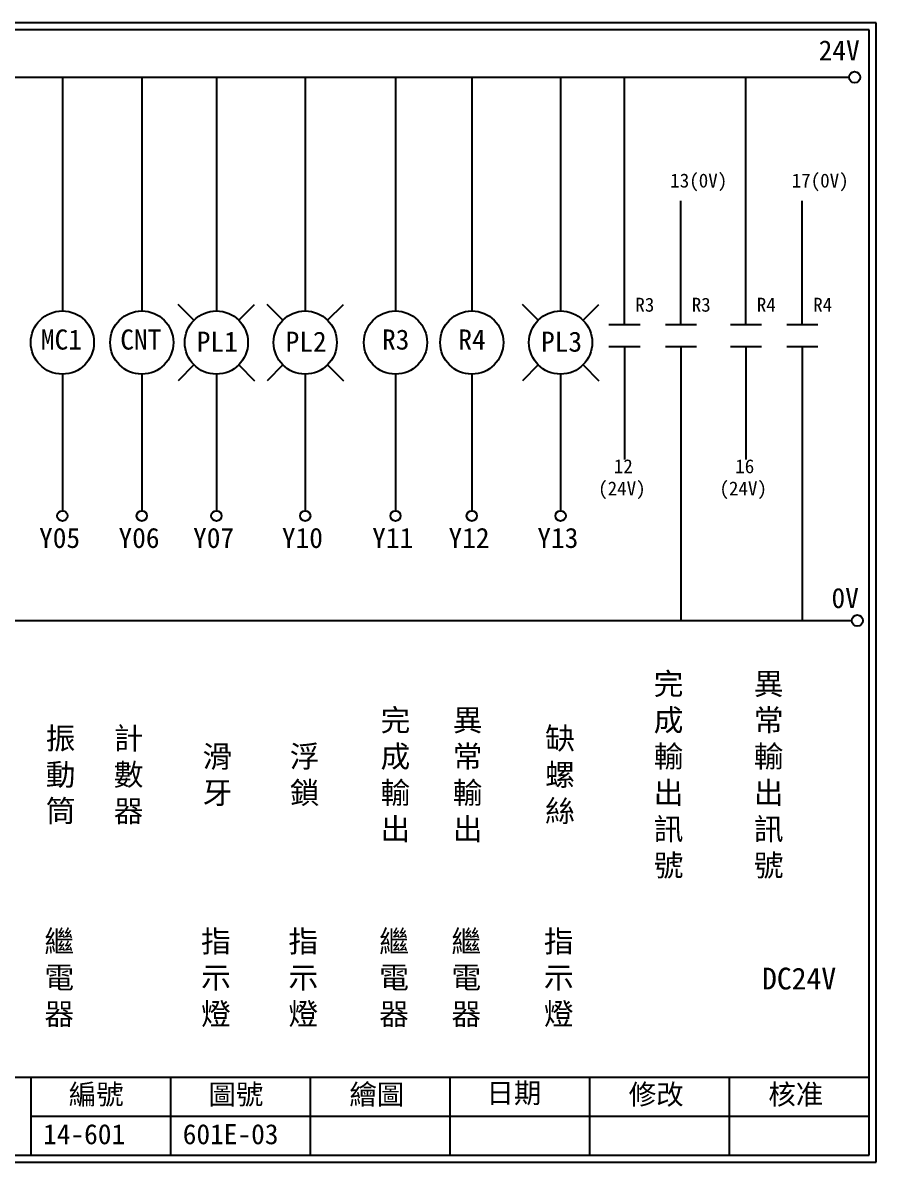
# Model space of a CAD drawing. Extents: x 926 to 1213, y 3 to 207.
# Drawn here: x 1060 to 1212.7, y 3 to 207 of the extents above; entities that cross this region are included whole.
import ezdxf

# ---------------------------------------------------------------- set-up
doc = ezdxf.new("R2010")
doc.units = 0
doc.layers.get('0').update_dxf_attribs({"linetype": 'CONTINUOUS'})
doc.layers.add('圖框層', color=7, linetype='CONTINUOUS')
doc.layers.add('標尺寸層', color=3, linetype='CONTINUOUS')
doc.styles.add('CNS', font='romanc.shx', dxfattribs={"bigfont": 'chineset.shx'})
doc.styles.add('STSL', font='kaiu.ttf')

msp = doc.modelspace()

# ---------------------------------------------------------------- linework, layer by layer
for p, q in [((1167.67, 152.97), (1167.67, 197.22)), ((1189.41, 152.97), (1189.41, 197.22)), ((1177.77, 152.97), (1177.77, 175.1)), ((1199.51, 152.97), (1199.51, 175.1)), ((1090.62, 153.73), (1087.79, 156.56)), ((1098.63, 153.73), (1101.46, 156.56)), ((1106.53, 153.73), (1103.7, 156.56)), ((1114.54, 153.73), (1117.37, 156.56)), ((1152.25, 153.73), (1149.42, 156.56)), ((1160.26, 153.73), (1163.09, 156.56)), ((1167.67, 149), (1167.67, 128.79)), ((1177.77, 149), (1177.77, 99.96)), ((1189.41, 149), (1189.41, 128.79)), ((1199.51, 149), (1199.51, 99.96)), ((1090.62, 145.73), (1087.79, 142.9)), ((1098.63, 145.73), (1101.46, 142.9)), ((1106.53, 145.73), (1103.7, 142.9)), ((1114.54, 145.73), (1117.37, 142.9)), ((1152.25, 145.73), (1149.42, 142.9)), ((1160.26, 145.73), (1163.09, 142.9))]:
    msp.add_line(p, q)
for centre in [(1208.88, 197.22), (1209.36, 99.96)]:
    msp.add_circle(centre, 1)
at = {"layer": '圖框層', "color": 7}
for p, q in [((1212.74, 206.97), (925.74, 206.97)), ((1212.74, 3), (1212.74, 206.97)), ((1211.49, 205.72), (926.99, 205.72)), ((1211.49, 4.25), (1211.49, 205.72)), ((926.99, 18.25), (1211.49, 18.25)), ((1061.49, 4.25), (1061.49, 18.25)), ((1086.49, 4.25), (1086.49, 18.25)), ((1111.49, 4.25), (1111.49, 18.25)), ((1136.49, 4.25), (1136.49, 18.25)), ((1161.49, 4.25), (1161.49, 18.25)), ((1186.49, 4.25), (1186.49, 18.25)), ((1061.49, 11.25), (1211.49, 11.25)), ((926.99, 4.25), (1211.49, 4.25)), ((925.74, 3), (1212.74, 3))]:
    msp.add_line(p, q, dxfattribs=at)
at = {"layer": '標尺寸層', "color": 7}
for p, q in [((930.28, 197.22), (1207.88, 197.22)), ((1067.06, 197.22), (1067.06, 155.39)), ((1081.28, 197.22), (1081.28, 155.39)), ((1094.63, 197.22), (1094.63, 155.39)), ((1110.53, 197.22), (1110.53, 155.39)), ((1126.69, 197.22), (1126.69, 155.39)), ((1140.35, 197.22), (1140.35, 155.39)), ((1156.25, 197.22), (1156.25, 155.39)), ((1164.91, 152.97), (1170.48, 152.97)), ((1175.01, 152.97), (1180.58, 152.97)), ((1186.65, 152.97), (1192.22, 152.97)), ((1196.75, 152.97), (1202.32, 152.97)), ((1164.91, 149), (1170.48, 149)), ((1175.01, 149), (1180.58, 149)), ((1186.65, 149), (1192.22, 149)), ((1196.75, 149), (1202.32, 149)), ((1067.06, 144.07), (1067.06, 119.62)), ((1081.28, 144.07), (1081.28, 119.62)), ((1094.63, 144.07), (1094.63, 119.62)), ((1110.53, 144.07), (1110.53, 119.62)), ((1126.69, 144.07), (1126.69, 119.62)), ((1140.35, 144.07), (1140.35, 119.62)), ((1156.25, 144.07), (1156.25, 119.62)), ((930.49, 99.96), (1208.36, 99.96))]:
    msp.add_line(p, q, dxfattribs=at)
for centre, radius in [((1067.06, 149.73), 5.66), ((1081.28, 149.73), 5.66), ((1094.63, 149.73), 5.66), ((1110.53, 149.73), 5.66), ((1126.69, 149.73), 5.66), ((1140.35, 149.73), 5.66), ((1156.25, 149.73), 5.66), ((1067.06, 118.7), 0.92), ((1081.28, 118.7), 0.92), ((1094.63, 118.7), 0.92), ((1110.53, 118.7), 0.92), ((1126.69, 118.7), 0.92), ((1140.35, 118.7), 0.92), ((1156.25, 118.7), 0.92)]:
    msp.add_circle(centre, radius, dxfattribs=at)

# ---------------------------------------------------------------- texts
at = {"layer": '圖框層', "color": 4, "style": 'STSL'}
for s, height, p in [('24V', 3.6, (1202.44, 200.22)), ('13(0V)', 2.5, (1175.87, 177.48)), ('17(0V)', 2.5, (1197.61, 177.48)), ('R3', 2.5, (1169.62, 155.25)), ('R3', 2.5, (1179.72, 155.25)), ('R4', 2.5, (1191.36, 155.25)), ('R4', 2.5, (1201.46, 155.25)), ('MC1', 3.6, (1063.22, 148.47)), ('CNT', 3.6, (1077.43, 148.47)), ('PL1', 3.6, (1091.12, 148.09)), ('PL2', 3.6, (1107.02, 148.09)), ('R3', 3.6, (1124.28, 148.47)), ('R4', 3.6, (1137.94, 148.47)), ('PL3', 3.6, (1152.75, 148.09)), ('12', 2.5, (1165.77, 126.33)), ('16', 2.5, (1187.51, 126.33)), ('(24V)', 2.5, (1162.97, 122.36)), ('(24V)', 2.5, (1184.68, 122.36)), ('Y05', 3.6, (1062.89, 112.96)), ('Y06', 3.6, (1077.11, 112.96)), ('Y07', 3.6, (1090.46, 112.96)), ('Y10', 3.6, (1106.36, 112.96)), ('Y11', 3.6, (1122.52, 112.96)), ('Y12', 3.6, (1136.18, 112.96)), ('Y13', 3.6, (1152.08, 112.96)), ('0V', 3.6, (1204.74, 102.2)), ('編號', 3.6, (1068.21, 13.34)), ('圖號', 3.6, (1093.21, 13.34)), ('繪圖', 3.6, (1118.44, 13.34)), ('日期', 3.6, (1142.96, 13.59)), ('修改', 3.6, (1168.44, 13.34)), ('核准', 3.6, (1193.44, 13.34)), ('14-601', 3.6, (1063.61, 6.22)), ('601E-03', 3.6, (1088.61, 6.22))]:
    msp.add_text(s, height=height, dxfattribs=at).set_placement(p)
at = {"layer": '標尺寸層', "color": 7, "char_height": 3.9, "attachment_point": 5, "style": 'CNS'}
for s, insert, width in [('{\\fDFKai-SB|b0|i0|c136|p65;完成輸出訊號}', (1175.57, 72.17), 2.8481), ('{\\fDFKai-SB|b0|i0|c136|p65;異常輸出訊號}', (1193.49, 72.17), 2.8481), ('{\\fDFKai-SB|b0|i0|c136|p65;完成輸出}', (1126.68, 72.17), 2.8481), ('{\\fDFKai-SB|b0|i0|c136|p65;異常輸出}', (1139.6, 72.17), 2.8481), ('{\\fDFKai-SB|b0|i0|c136|p65;振動筒}', (1066.74, 72.17), 2.8481), ('{\\fDFKai-SB|b0|i0|c136|p65;計數器}', (1078.91, 72.17), 2.8481), ('{\\fDFKai-SB|b0|i0|c136|p65;缺螺絲}', (1156.15, 72.17), 2.8481), ('{\\fDFKai-SB|b0|i0|c136|p65;滑牙}', (1094.79, 72.17), 2.8481), ('{\\fDFKai-SB|b0|i0|c136|p65;浮鎖}', (1110.43, 72.17), 2.8481), ('{\\fDFKai-SB|b0|i0|c136|p65;繼電器}', (1066.5, 35.84), 8.6627), ('{\\fDFKai-SB|b0|i0|c136|p65;指示燈}', (1094.55, 35.84), 8.6627), ('{\\fDFKai-SB|b0|i0|c136|p65;指示燈}', (1110.19, 35.84), 8.6627), ('{\\fDFKai-SB|b0|i0|c136|p65;繼電器}', (1126.44, 35.84), 8.6627), ('{\\fDFKai-SB|b0|i0|c136|p65;繼電器}', (1139.36, 35.84), 8.6627), ('{\\fDFKai-SB|b0|i0|c136|p65;指示燈}', (1155.91, 35.84), 8.6627), ('{\\fDFKai-SB|b0|i0|c136|p65;DC24V}', (1198.94, 35.84), 8.6627)]:
    msp.add_mtext(s, dxfattribs=dict(at, insert=insert, width=width))

doc.saveas('drawing.dxf')
